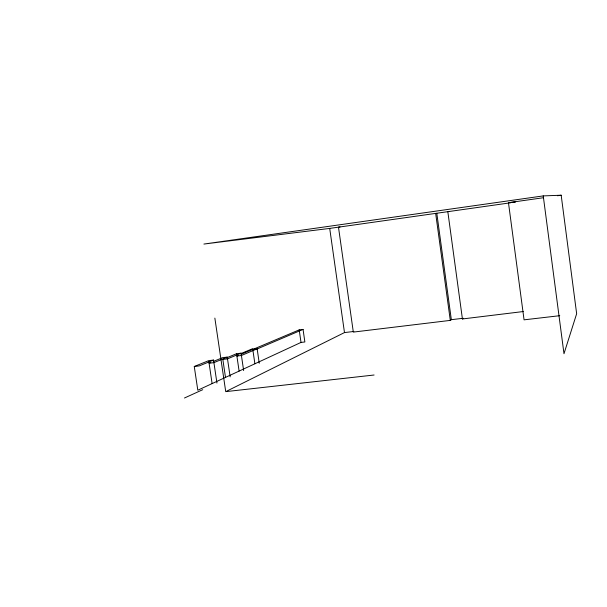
<?xml version="1.0" encoding="UTF-8"?>
<svg xmlns="http://www.w3.org/2000/svg" width="607" height="607" viewBox="0 0 607 607"><rect width="100%" height="100%" fill="white"/><g stroke="black" fill="none" stroke-linecap="round" stroke-linejoin="round"><path stroke-width="0.91" d="M448.884 211.547L447.822 211.668L462.42 318.963L463.399 318.258M340.049 226.942L338.478 227.139L353.32 332.09L450.295 320.39L451.335 319.677L462.473 318.364M226.586 391.219L344.48 332.575L353.866 331.475M303.06 329.411L257.171 348.957L252.793 349.473L299.205 329.874L303.06 329.411L304.866 341.969L301.011 342.416L197.806 390.218L194.263 366.484L208.702 360.641L213.535 360.08L216.942 383.055M184.46 398.01L202.753 389.679M259.257 363.274L257.148 348.82L241.427 355.505L236.889 356.036L238.559 355.33M241.07 354.276L252.778 349.336L257.148 348.82M243.642 370.574L241.085 353.175L227.504 358.874L222.837 359.405L225.493 377.387M240.964 353.585L252.679 348.668L254.887 363.775M230.159 376.871L227.246 357.121L213.914 362.645L209.081 363.206L210.766 362.516M226.259 357.986L236.548 353.714L241.085 353.175M213.3 361.476L222.579 357.66L227.246 357.121M213.535 360.08L199.217 365.915L194.263 366.484M543.242 195.902L563.986 353.722L576.65 313.728L561.179 195.219L543.242 195.902L203.899 244.06L329.707 228.407L510.722 202.768M559.745 315.693L524.061 319.836L508.461 202.685L543.606 197.707M557.476 195.742L561.179 195.219M513.537 202.374L515.419 202.108M462.42 318.963L523.287 311.543M374.094 375.005L225.728 391.636L214.855 318.106M508.461 202.685L514.683 202.063M208.831 361.499L212.109 383.586M236.548 353.714L239.105 371.089M299.205 329.874L301.011 342.416M329.707 228.407L344.48 332.575M436.797 213.254L451.335 319.677M435.667 213.391L450.295 320.39"/></g></svg>
